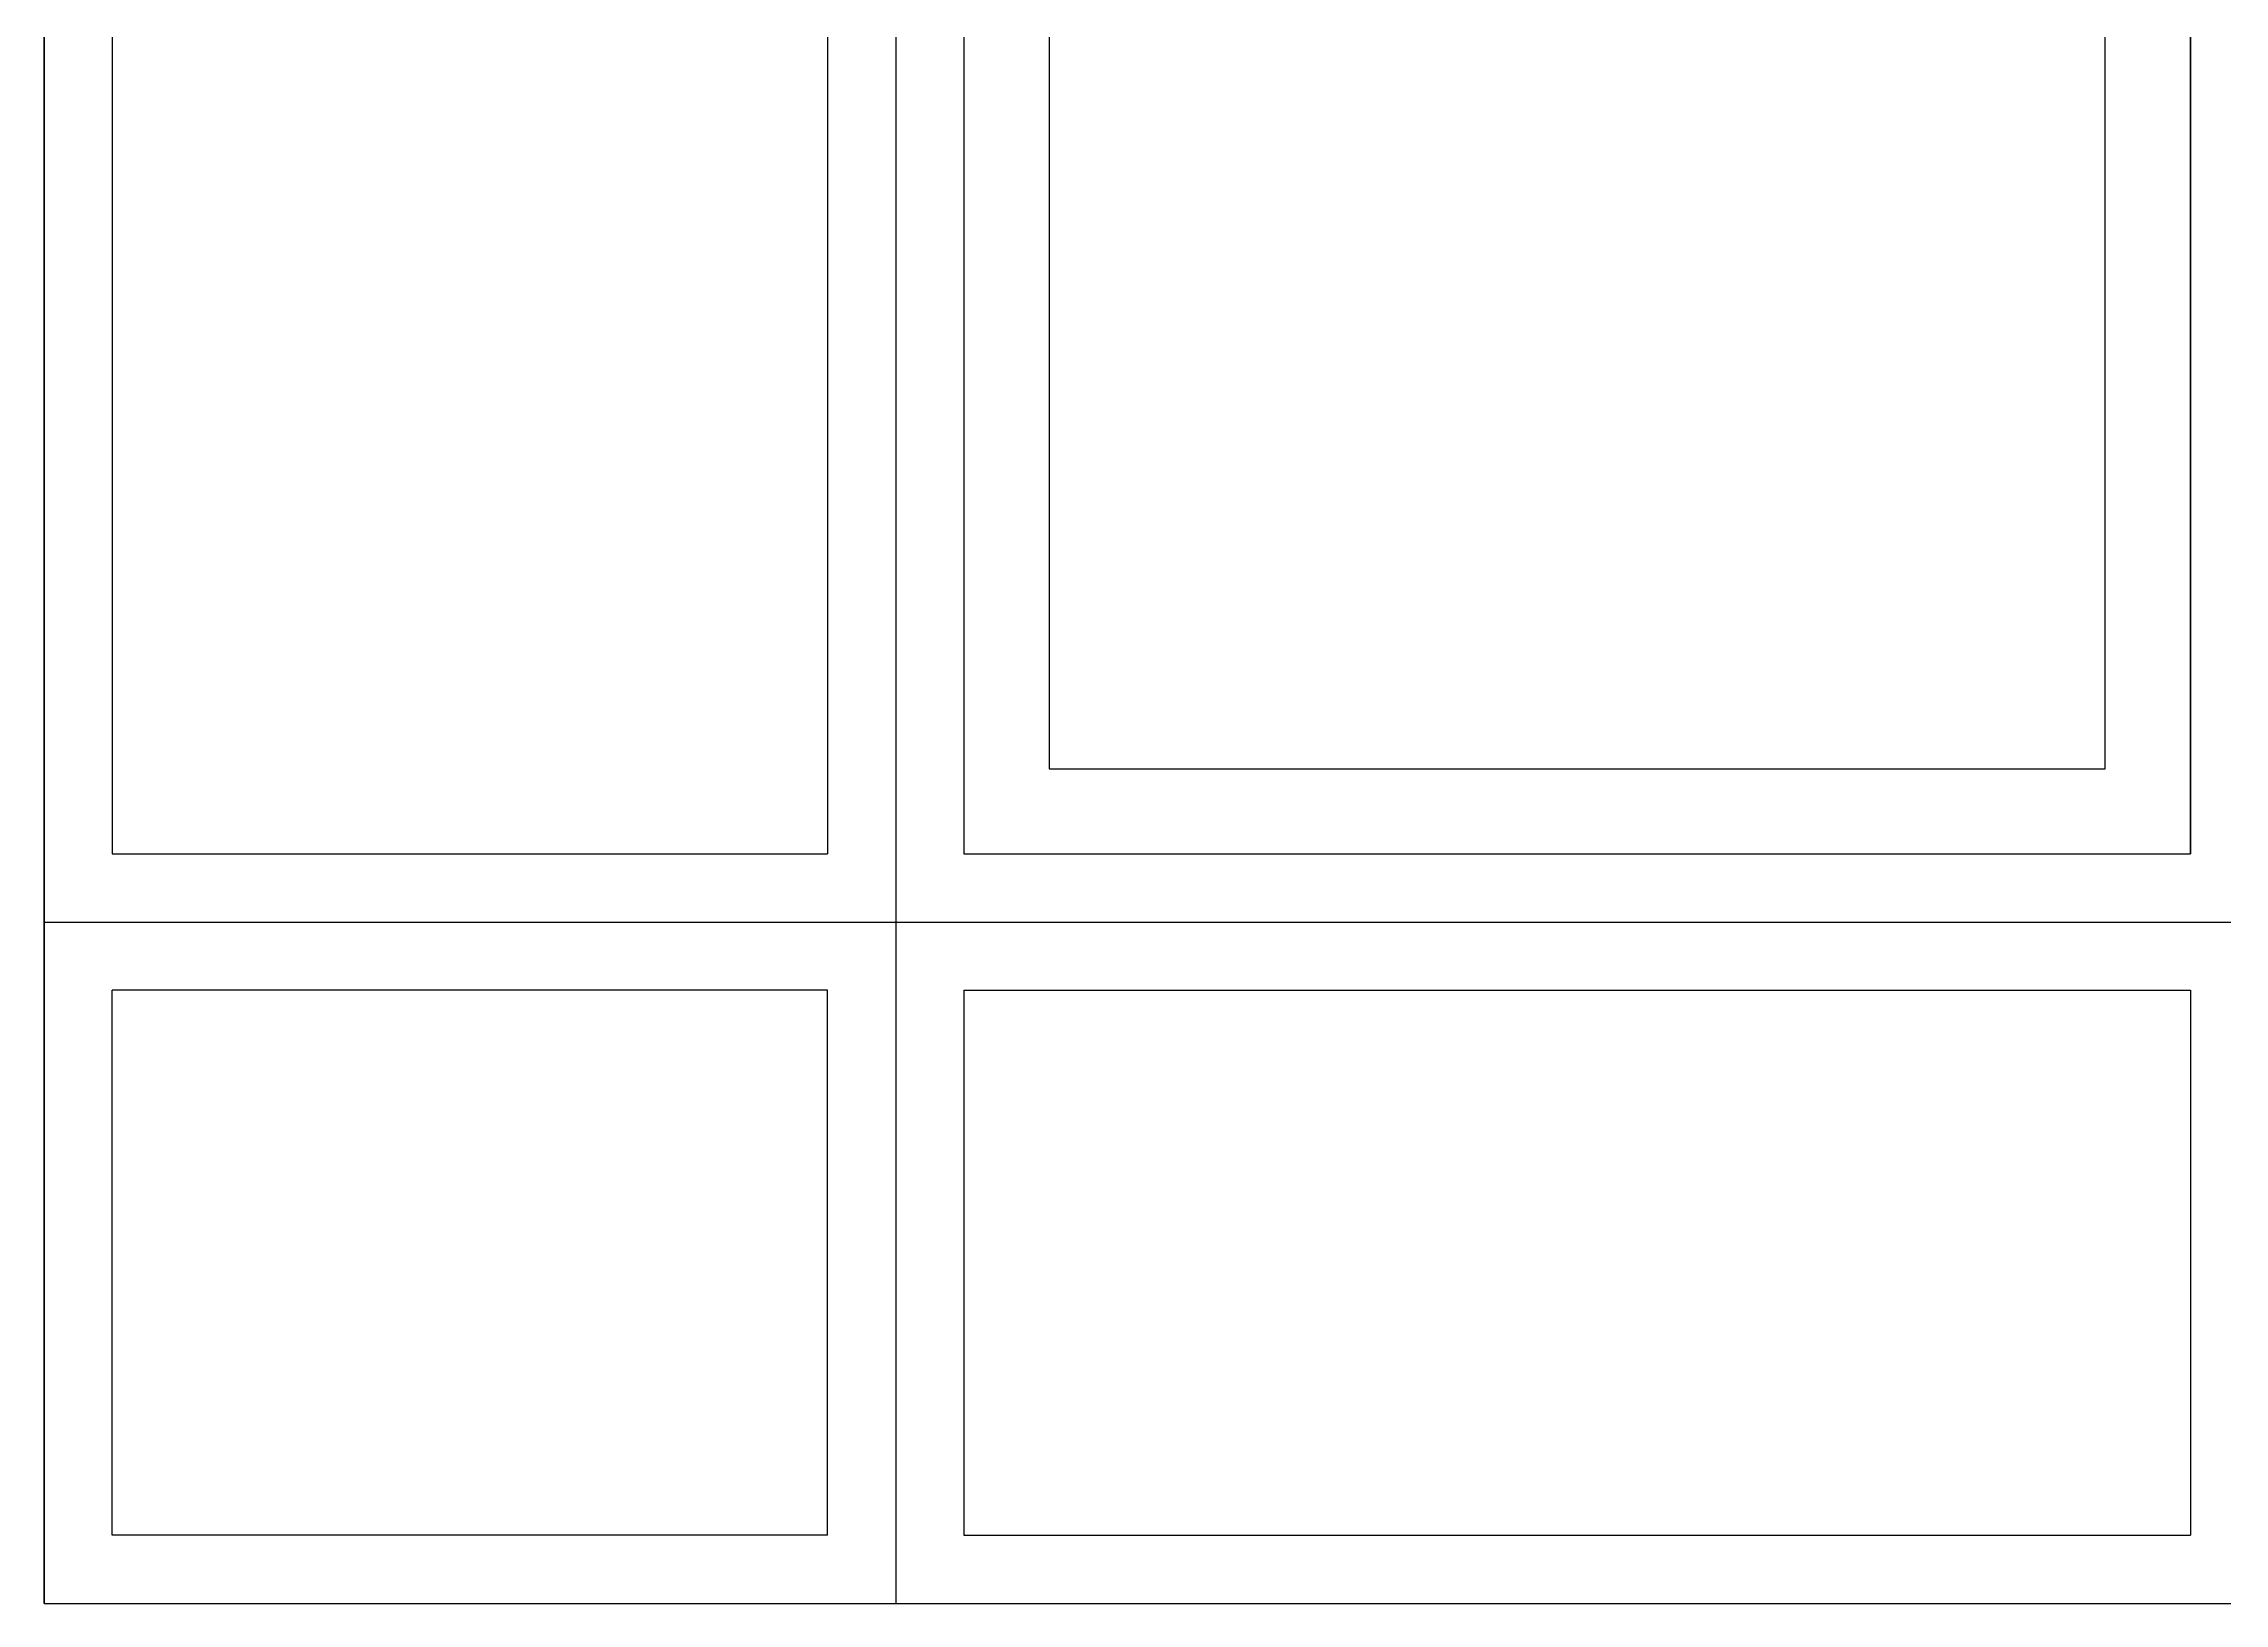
# Model space of a CAD drawing. Header units: metres. Extents: x 46426 to 130526, y 61608 to 121008.
# Drawn here: x 78964 to 81525, y 71315 to 73147 of the extents above; entities that cross this region are included whole.
import ezdxf

# ---------------------------------------------------------------- set-up
doc = ezdxf.new("R2010")
doc.units = ezdxf.units.M
doc.layers.add('PUB_DIM', color=3, linetype='Continuous')
doc.layers.add('WINDOW', color=7, linetype='Continuous')
doc.dimstyles.get("Standard").update_dxf_attribs({"dimtxt": 2.5, "dimasz": 2.5, "dimexe": 1.25, "dimexo": 0.625, "dimtad": 1, "dimcen": 2.5, "dimazin": 3, "dimtfac": 1, "dimtmove": 0, "dimatfit": 3})

# ---------------------------------------------------------------- blocks, each defined once
blk = doc.blocks.new('*D24')
for p, q in [((78964.8, 74915.15), (78964.8, 73115.15)), ((78964.55, 73115.15), (78964.3, 73115.15)), ((78964.8, 71315.15), (78964.8, 73115.15)), ((78964.8, 73115.15), (78964.8, 73115.15)), ((78965.05, 73115.15), (78965.3, 73115.15))]:
    blk.add_line(p, q)
at = {"layer": 'Defpoints'}
for p in [(78964.8, 74915.15), (78964.8, 73115.15), (78964.8, 71315.15)]:
    blk.add_point(p, dxfattribs=at)
at = {"layer": 'PUB_DIM', "insert": (78964.8, 73116.275), "char_height": 1, "attachment_point": 5}
blk.add_mtext('0', dxfattribs=at)
blk = doc.blocks.new('*D25')
for p, q in [((78964.8, 74915.15), (78964.8, 73515.15)), ((78964.55, 73515.15), (78964.3, 73515.15)), ((78964.8, 72115.15), (78964.8, 73515.15)), ((78964.8, 73515.15), (78964.8, 73515.15)), ((78965.05, 73515.15), (78965.3, 73515.15))]:
    blk.add_line(p, q)
at = {"layer": 'Defpoints'}
for p in [(78964.8, 74915.15), (78964.8, 73515.15), (78964.8, 72115.15)]:
    blk.add_point(p, dxfattribs=at)
at = {"layer": 'PUB_DIM', "insert": (78964.8, 73516.275), "char_height": 1, "attachment_point": 5}
blk.add_mtext('0', dxfattribs=at)
blk = doc.blocks.new('*D26')
for p, q in [((78964.8, 72115.15), (78964.8, 71715.15)), ((78964.55, 71715.15), (78964.3, 71715.15)), ((78964.8, 71315.15), (78964.8, 71715.15)), ((78964.8, 71715.15), (78964.8, 71715.15)), ((78965.05, 71715.15), (78965.3, 71715.15))]:
    blk.add_line(p, q)
at = {"layer": 'Defpoints'}
for p in [(78964.8, 72115.15), (78964.8, 71715.15), (78964.8, 71315.15)]:
    blk.add_point(p, dxfattribs=at)
at = {"layer": 'PUB_DIM', "insert": (78964.8, 71716.275), "char_height": 1, "attachment_point": 5}
blk.add_mtext('0', dxfattribs=at)

msp = doc.modelspace()

# ---------------------------------------------------------------- linework, layer by layer
at = {"layer": 'WINDOW'}
for p, q in [((79964.8, 77048), (79964.8, 71315.15)), ((78964.8, 74915.15), (78964.8, 71315.15)), ((79044.8, 74835.15), (79044.8, 72195.15)), ((79884.8, 74835.15), (79884.8, 72195.15)), ((81484.8, 74835.15), (81484.8, 72195.15)), ((79044.8, 72195.15), (79884.8, 72195.15)), ((80044.8, 72195.15), (81484.8, 72195.15)), ((78964.8, 72115.15), (84164.8, 72115.15)), ((79044.8, 71395.15), (79044.8, 72035.15)), ((79884.8, 72035.15), (79044.8, 72035.15)), ((79884.8, 71395.15), (79884.8, 72035.15)), ((80044.8, 72035.15), (80044.8, 71395.15)), ((80044.8, 72035.15), (81484.8, 72035.15)), ((81484.8, 72035.15), (81484.8, 71395.15)), ((81484.8, 72035.15), (81484.8, 71395.15)), ((79884.8, 71395.15), (79044.8, 71395.15)), ((80044.8, 71395.15), (81484.8, 71395.15)), ((78964.8, 71315.15), (84164.8, 71315.15))]:
    msp.add_line(p, q, dxfattribs=at)
msp.add_lwpolyline([(81484.8, 72195.15), (81484.8, 74835.15), (80044.8, 74835.15), (80044.8, 72195.15)], dxfattribs=at)
msp.add_lwpolyline([(81384.8, 72295.15), (81384.8, 74735.15), (80144.8, 74735.15), (80144.8, 72295.15), (81384.8, 72295.15)], close=True, dxfattribs=at)

# ---------------------------------------------------------------- dimensions: what is measured, and where the dimension line sits
at = {"layer": 'PUB_DIM'}
for base, p1, p2, picture, middle in [((78964.8, 73115.15), (78964.8, 71315.15), (78964.8, 74915.15), '*D24', (78964.8, 73116.275)), ((78964.8, 73515.15), (78964.8, 72115.15), (78964.8, 74915.15), '*D25', (78964.8, 73516.275)), ((78964.8, 71715.15), (78964.8, 71315.15), (78964.8, 72115.15), '*D26', (78964.8, 71716.275))]:
    dim = msp.add_linear_dim(base=base, p1=p1, p2=p2, dimstyle='Standard', dxfattribs=at)
    dim.commit()
    dim.dimension.update_dxf_attribs({"geometry": picture, "text_midpoint": middle})

doc.saveas('drawing.dxf')
